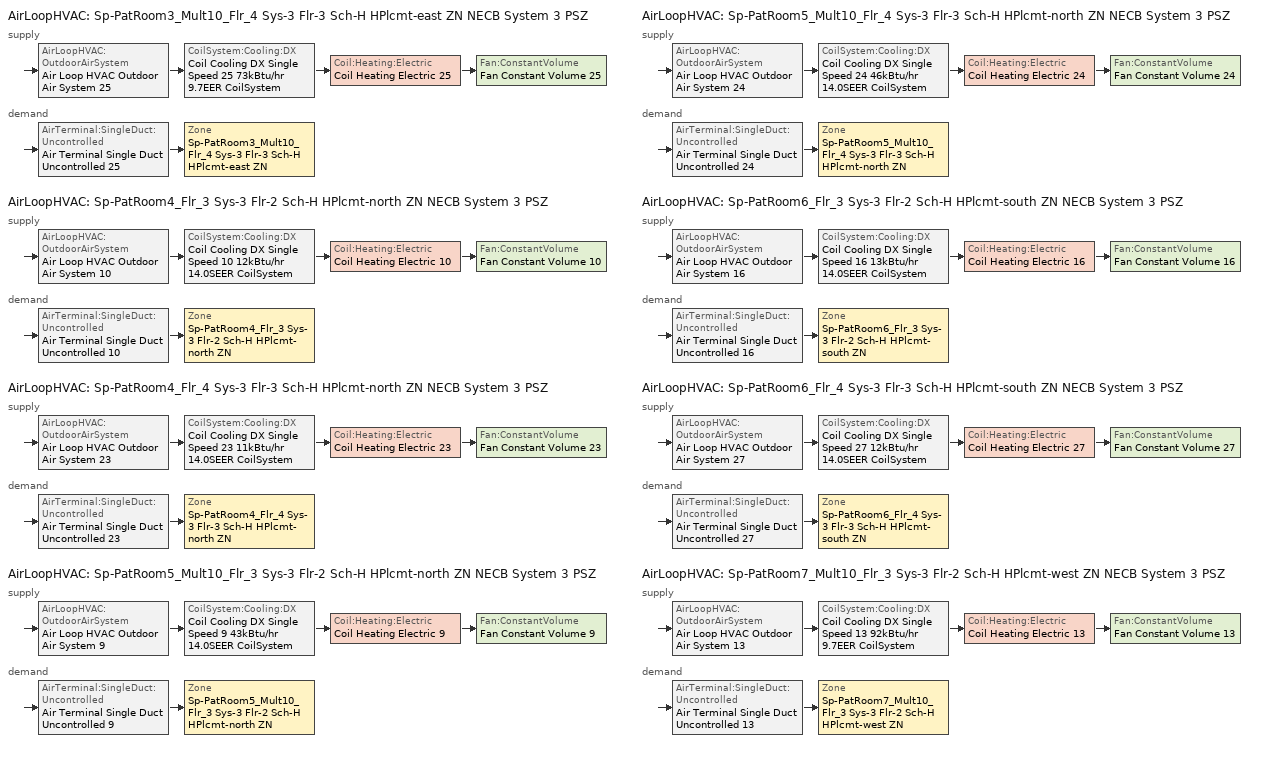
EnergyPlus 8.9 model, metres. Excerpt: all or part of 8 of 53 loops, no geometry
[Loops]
AirLoopHVAC 'Sp-PatRoom3_Mult10_Flr_4 Sys-3 Flr-3 Sch-H HPlcmt-east ZN NECB System 3 PSZ'
 supply: AirLoopHVAC:OutdoorAirSystem 'Air Loop HVAC Outdoor Air System 25' > CoilSystem:Cooling:DX 'Coil Cooling DX Single Speed 25 73kBtu/hr 9.7EER CoilSystem' > Coil:Heating:Electric 'Coil Heating Electric 25' > Fan:ConstantVolume 'Fan Constant Volume 25'
 demand: AirTerminal:SingleDuct:Uncontrolled 'Air Terminal Single Duct Uncontrolled 25' > Zone 'Sp-PatRoom3_Mult10_Flr_4 Sys-3 Flr-3 Sch-H HPlcmt-east ZN'
AirLoopHVAC 'Sp-PatRoom4_Flr_3 Sys-3 Flr-2 Sch-H HPlcmt-north ZN NECB System 3 PSZ'
 supply: AirLoopHVAC:OutdoorAirSystem 'Air Loop HVAC Outdoor Air System 10' > CoilSystem:Cooling:DX 'Coil Cooling DX Single Speed 10 12kBtu/hr 14.0SEER CoilSystem' > Coil:Heating:Electric 'Coil Heating Electric 10' > Fan:ConstantVolume 'Fan Constant Volume 10'
 demand: AirTerminal:SingleDuct:Uncontrolled 'Air Terminal Single Duct Uncontrolled 10' > Zone 'Sp-PatRoom4_Flr_3 Sys-3 Flr-2 Sch-H HPlcmt-north ZN'
AirLoopHVAC 'Sp-PatRoom4_Flr_4 Sys-3 Flr-3 Sch-H HPlcmt-north ZN NECB System 3 PSZ'
 supply: AirLoopHVAC:OutdoorAirSystem 'Air Loop HVAC Outdoor Air System 23' > CoilSystem:Cooling:DX 'Coil Cooling DX Single Speed 23 11kBtu/hr 14.0SEER CoilSystem' > Coil:Heating:Electric 'Coil Heating Electric 23' > Fan:ConstantVolume 'Fan Constant Volume 23'
 demand: AirTerminal:SingleDuct:Uncontrolled 'Air Terminal Single Duct Uncontrolled 23' > Zone 'Sp-PatRoom4_Flr_4 Sys-3 Flr-3 Sch-H HPlcmt-north ZN'
AirLoopHVAC 'Sp-PatRoom5_Mult10_Flr_3 Sys-3 Flr-2 Sch-H HPlcmt-north ZN NECB System 3 PSZ'
 supply: AirLoopHVAC:OutdoorAirSystem 'Air Loop HVAC Outdoor Air System 9' > CoilSystem:Cooling:DX 'Coil Cooling DX Single Speed 9 43kBtu/hr 14.0SEER CoilSystem' > Coil:Heating:Electric 'Coil Heating Electric 9' > Fan:ConstantVolume 'Fan Constant Volume 9'
 demand: AirTerminal:SingleDuct:Uncontrolled 'Air Terminal Single Duct Uncontrolled 9' > Zone 'Sp-PatRoom5_Mult10_Flr_3 Sys-3 Flr-2 Sch-H HPlcmt-north ZN'
AirLoopHVAC 'Sp-PatRoom5_Mult10_Flr_4 Sys-3 Flr-3 Sch-H HPlcmt-north ZN NECB System 3 PSZ'
 supply: AirLoopHVAC:OutdoorAirSystem 'Air Loop HVAC Outdoor Air System 24' > CoilSystem:Cooling:DX 'Coil Cooling DX Single Speed 24 46kBtu/hr 14.0SEER CoilSystem' > Coil:Heating:Electric 'Coil Heating Electric 24' > Fan:ConstantVolume 'Fan Constant Volume 24'
 demand: AirTerminal:SingleDuct:Uncontrolled 'Air Terminal Single Duct Uncontrolled 24' > Zone 'Sp-PatRoom5_Mult10_Flr_4 Sys-3 Flr-3 Sch-H HPlcmt-north ZN'
AirLoopHVAC 'Sp-PatRoom6_Flr_3 Sys-3 Flr-2 Sch-H HPlcmt-south ZN NECB System 3 PSZ'
 supply: AirLoopHVAC:OutdoorAirSystem 'Air Loop HVAC Outdoor Air System 16' > CoilSystem:Cooling:DX 'Coil Cooling DX Single Speed 16 13kBtu/hr 14.0SEER CoilSystem' > Coil:Heating:Electric 'Coil Heating Electric 16' > Fan:ConstantVolume 'Fan Constant Volume 16'
 demand: AirTerminal:SingleDuct:Uncontrolled 'Air Terminal Single Duct Uncontrolled 16' > Zone 'Sp-PatRoom6_Flr_3 Sys-3 Flr-2 Sch-H HPlcmt-south ZN'
AirLoopHVAC 'Sp-PatRoom6_Flr_4 Sys-3 Flr-3 Sch-H HPlcmt-south ZN NECB System 3 PSZ'
 supply: AirLoopHVAC:OutdoorAirSystem 'Air Loop HVAC Outdoor Air System 27' > CoilSystem:Cooling:DX 'Coil Cooling DX Single Speed 27 12kBtu/hr 14.0SEER CoilSystem' > Coil:Heating:Electric 'Coil Heating Electric 27' > Fan:ConstantVolume 'Fan Constant Volume 27'
 demand: AirTerminal:SingleDuct:Uncontrolled 'Air Terminal Single Duct Uncontrolled 27' > Zone 'Sp-PatRoom6_Flr_4 Sys-3 Flr-3 Sch-H HPlcmt-south ZN'
AirLoopHVAC 'Sp-PatRoom7_Mult10_Flr_3 Sys-3 Flr-2 Sch-H HPlcmt-west ZN NECB System 3 PSZ'
 supply: AirLoopHVAC:OutdoorAirSystem 'Air Loop HVAC Outdoor Air System 13' > CoilSystem:Cooling:DX 'Coil Cooling DX Single Speed 13 92kBtu/hr 9.7EER CoilSystem' > Coil:Heating:Electric 'Coil Heating Electric 13' > Fan:ConstantVolume 'Fan Constant Volume 13'
 demand: AirTerminal:SingleDuct:Uncontrolled 'Air Terminal Single Duct Uncontrolled 13' > Zone 'Sp-PatRoom7_Mult10_Flr_3 Sys-3 Flr-2 Sch-H HPlcmt-west ZN'
[DesignSpecification:OutdoorAir]
Space Function Hospital - patient room Ventilation: Outdoor Air Method=Sum; Outdoor Air Flow per Person {m3/s-person}=0; Outdoor Air Flow per Zone Floor Area {m3/s-m2}=0.001524; Outdoor Air Flow per Zone {m3/s}=0; Outdoor Air Flow Air Changes per Hour {1/hr}=0
[DesignSpecification:ZoneAirDistribution] Zone Air Distribution Effectiveness in Cooling Mode=1; Zone Air Distribution Effectiveness in Heating Mode=1
Sp-PatRoom3_Mult10_Flr_4 Sys-3 Flr-3 Sch-H HPlcmt-east ZN Design Spec Zone Air Dist; Sp-PatRoom4_Flr_3 Sys-3 Flr-2 Sch-H HPlcmt-north ZN Design Spec Zone Air Dist; Sp-PatRoom4_Flr_4 Sys-3 Flr-3 Sch-H HPlcmt-north ZN Design Spec Zone Air Dist; Sp-PatRoom5_Mult10_Flr_3 Sys-3 Flr-2 Sch-H HPlcmt-north ZN Design Spec Zone Air Dist; Sp-PatRoom5_Mult10_Flr_4 Sys-3 Flr-3 Sch-H HPlcmt-north ZN Design Spec Zone Air Dist; Sp-PatRoom6_Flr_3 Sys-3 Flr-2 Sch-H HPlcmt-south ZN Design Spec Zone Air Dist; Sp-PatRoom6_Flr_4 Sys-3 Flr-3 Sch-H HPlcmt-south ZN Design Spec Zone Air Dist; Sp-PatRoom7_Mult10_Flr_3 Sys-3 Flr-2 Sch-H HPlcmt-west ZN Design Spec Zone Air Dist
[Sizing:Zone] Zone Cooling Design Supply Air Temperature Input Method=SupplyAirTemperature; Zone Cooling Design Supply Air Temperature {C}=13; Zone Cooling Design Supply Air Temperature Difference {deltaC}=11.11; Zone Heating Design Supply Air Temperature Input Method=SupplyAirTemperature; Zone Heating Design Supply Air Temperature {C}=43; Zone Heating Design Supply Air Temperature Difference {deltaC}=11.11; Zone Cooling Design Supply Air Humidity Ratio {kgWater/kgDryAir}=0.0085; Zone Heating Design Supply Air Humidity Ratio {kgWater/kgDryAir}=0.008; Design Specification Outdoor Air Object=Space Function Hospital - patient room Ventilation; Zone Heating Sizing Factor=1.3; Zone Cooling Sizing Factor=1.1; Cooling Design Air Flow Method=DesignDay; Cooling Design Air Flow Rate {m3/s}=0; Cooling Minimum Air Flow per Zone Floor Area {m3/s-m2}=0.000762; Cooling Minimum Air Flow {m3/s}=0; Cooling Minimum Air Flow Fraction=0; Heating Design Air Flow Method=DesignDay; Heating Design Air Flow Rate {m3/s}=0; Heating Maximum Air Flow per Zone Floor Area {m3/s-m2}=0.002032; Heating Maximum Air Flow {m3/s}=0.141576; Heating Maximum Air Flow Fraction=0.3; Account for Dedicated Outdoor Air System=No
Name | Design Specification Zone Air Distribution Object
Sp-PatRoom3_Mult10_Flr_4 Sys-3 Flr-3 Sch-H HPlcmt-east ZN | Sp-PatRoom3_Mult10_Flr_4 Sys-3 Flr-3 Sch-H HPlcmt-east ZN Design Spec Zone Air Dist
Sp-PatRoom4_Flr_3 Sys-3 Flr-2 Sch-H HPlcmt-north ZN | Sp-PatRoom4_Flr_3 Sys-3 Flr-2 Sch-H HPlcmt-north ZN Design Spec Zone Air Dist
Sp-PatRoom4_Flr_4 Sys-3 Flr-3 Sch-H HPlcmt-north ZN | Sp-PatRoom4_Flr_4 Sys-3 Flr-3 Sch-H HPlcmt-north ZN Design Spec Zone Air Dist
Sp-PatRoom5_Mult10_Flr_3 Sys-3 Flr-2 Sch-H HPlcmt-north ZN | Sp-PatRoom5_Mult10_Flr_3 Sys-3 Flr-2 Sch-H HPlcmt-north ZN Design Spec Zone Air Dist
Sp-PatRoom5_Mult10_Flr_4 Sys-3 Flr-3 Sch-H HPlcmt-north ZN | Sp-PatRoom5_Mult10_Flr_4 Sys-3 Flr-3 Sch-H HPlcmt-north ZN Design Spec Zone Air Dist
Sp-PatRoom6_Flr_3 Sys-3 Flr-2 Sch-H HPlcmt-south ZN | Sp-PatRoom6_Flr_3 Sys-3 Flr-2 Sch-H HPlcmt-south ZN Design Spec Zone Air Dist
Sp-PatRoom6_Flr_4 Sys-3 Flr-3 Sch-H HPlcmt-south ZN | Sp-PatRoom6_Flr_4 Sys-3 Flr-3 Sch-H HPlcmt-south ZN Design Spec Zone Air Dist
Sp-PatRoom7_Mult10_Flr_3 Sys-3 Flr-2 Sch-H HPlcmt-west ZN | Sp-PatRoom7_Mult10_Flr_3 Sys-3 Flr-2 Sch-H HPlcmt-west ZN Design Spec Zone Air Dist
[Sizing:System] Type of Load to Size On=Sensible; Design Outdoor Air Flow Rate {m3/s}=Autosize; Central Heating Maximum System Air Flow Ratio=1; Preheat Design Temperature {C}=7; Preheat Design Humidity Ratio {kgWater/kgDryAir}=0.008; Precool Design Temperature {C}=13; Precool Design Humidity Ratio {kgWater/kgDryAir}=0.008; Central Cooling Design Supply Air Temperature {C}=13; Central Heating Design Supply Air Temperature {C}=43; Type of Zone Sum to Use=NonCoincident; 100% Outdoor Air in Cooling=No; 100% Outdoor Air in Heating=No; Central Cooling Design Supply Air Humidity Ratio {kgWater/kgDryAir}=0.0085; Central Heating Design Supply Air Humidity Ratio {kgWater/kgDryAir}=0.008; Cooling Supply Air Flow Rate Method=DesignDay; Cooling Supply Air Flow Rate {m3/s}=0; Cooling Supply Air Flow Rate Per Floor Area {m3/s-m2}=0.00996765; Cooling Fraction of Autosized Cooling Supply Air Flow Rate=1; Cooling Supply Air Flow Rate Per Unit Cooling Capacity {m3/s-W}=3.94755e-05; Heating Supply Air Flow Rate Method=DesignDay; Heating Supply Air Flow Rate {m3/s}=0; Heating Supply Air Flow Rate Per Floor Area {m3/s-m2}=0.00996765; Heating Fraction of Autosized Heating Supply Air Flow Rate=1; Heating Fraction of Autosized Cooling Supply Air Flow Rate=1; Heating Supply Air Flow Rate Per Unit Heating Capacity {m3/s-W}=3.15882e-05; System Outdoor Air Method=ZoneSum; Zone Maximum Outdoor Air Fraction=1; Cooling Design Capacity Method=CoolingDesignCapacity; Cooling Design Capacity {W}=Autosize; Cooling Design Capacity Per Floor Area {W/m2}=234.7; Fraction of Autosized Cooling Design Capacity=1; Heating Design Capacity Method=HeatingDesignCapacity; Heating Design Capacity {W}=Autosize; Heating Design Capacity Per Floor Area {W/m2}=157; Fraction of Autosized Heating Design Capacity=1; Central Cooling Capacity Control Method=OnOff
Sp-PatRoom3_Mult10_Flr_4 Sys-3 Flr-3 Sch-H HPlcmt-east ZN NECB System 3 PSZ; Sp-PatRoom4_Flr_3 Sys-3 Flr-2 Sch-H HPlcmt-north ZN NECB System 3 PSZ; Sp-PatRoom4_Flr_4 Sys-3 Flr-3 Sch-H HPlcmt-north ZN NECB System 3 PSZ; Sp-PatRoom5_Mult10_Flr_3 Sys-3 Flr-2 Sch-H HPlcmt-north ZN NECB System 3 PSZ; Sp-PatRoom5_Mult10_Flr_4 Sys-3 Flr-3 Sch-H HPlcmt-north ZN NECB System 3 PSZ; Sp-PatRoom6_Flr_3 Sys-3 Flr-2 Sch-H HPlcmt-south ZN NECB System 3 PSZ; Sp-PatRoom6_Flr_4 Sys-3 Flr-3 Sch-H HPlcmt-south ZN NECB System 3 PSZ; Sp-PatRoom7_Mult10_Flr_3 Sys-3 Flr-2 Sch-H HPlcmt-west ZN NECB System 3 PSZ
[ZoneControl:Thermostat]
Name | Zone or ZoneList | Control Type Schedule | Control 1
Sp-PatRoom3_Mult10_Flr_4 Sys-3 Flr-3 Sch-H HPlcmt-east ZN Thermostat | Sp-PatRoom3_Mult10_Flr_4 Sys-3 Flr-3 Sch-H HPlcmt-east ZN | Sp-PatRoom3_Mult10_Flr_4 Sys-3 Flr-3 Sch-H HPlcmt-east ZN Thermostat Schedule | Space Function Hospital - patient room Thermostat 31
Sp-PatRoom4_Flr_3 Sys-3 Flr-2 Sch-H HPlcmt-north ZN Thermostat | Sp-PatRoom4_Flr_3 Sys-3 Flr-2 Sch-H HPlcmt-north ZN | Sp-PatRoom4_Flr_3 Sys-3 Flr-2 Sch-H HPlcmt-north ZN Thermostat Schedule | Space Function Hospital - patient room Thermostat 21
Sp-PatRoom4_Flr_4 Sys-3 Flr-3 Sch-H HPlcmt-north ZN Thermostat | Sp-PatRoom4_Flr_4 Sys-3 Flr-3 Sch-H HPlcmt-north ZN | Sp-PatRoom4_Flr_4 Sys-3 Flr-3 Sch-H HPlcmt-north ZN Thermostat Schedule | Space Function Hospital - patient room Thermostat 29
Sp-PatRoom5_Mult10_Flr_3 Sys-3 Flr-2 Sch-H HPlcmt-north ZN Thermostat | Sp-PatRoom5_Mult10_Flr_3 Sys-3 Flr-2 Sch-H HPlcmt-north ZN | Sp-PatRoom5_Mult10_Flr_3 Sys-3 Flr-2 Sch-H HPlcmt-north ZN Thermostat Schedule | Space Function Hospital - patient room Thermostat 20
Sp-PatRoom5_Mult10_Flr_4 Sys-3 Flr-3 Sch-H HPlcmt-north ZN Thermostat | Sp-PatRoom5_Mult10_Flr_4 Sys-3 Flr-3 Sch-H HPlcmt-north ZN | Sp-PatRoom5_Mult10_Flr_4 Sys-3 Flr-3 Sch-H HPlcmt-north ZN Thermostat Schedule | Space Function Hospital - patient room Thermostat 30
Sp-PatRoom6_Flr_3 Sys-3 Flr-2 Sch-H HPlcmt-south ZN Thermostat | Sp-PatRoom6_Flr_3 Sys-3 Flr-2 Sch-H HPlcmt-south ZN | Sp-PatRoom6_Flr_3 Sys-3 Flr-2 Sch-H HPlcmt-south ZN Thermostat Schedule | Space Function Hospital - patient room Thermostat 27
Sp-PatRoom6_Flr_4 Sys-3 Flr-3 Sch-H HPlcmt-south ZN Thermostat | Sp-PatRoom6_Flr_4 Sys-3 Flr-3 Sch-H HPlcmt-south ZN | Sp-PatRoom6_Flr_4 Sys-3 Flr-3 Sch-H HPlcmt-south ZN Thermostat Schedule | Space Function Hospital - patient room Thermostat 33
Sp-PatRoom7_Mult10_Flr_3 Sys-3 Flr-2 Sch-H HPlcmt-west ZN Thermostat | Sp-PatRoom7_Mult10_Flr_3 Sys-3 Flr-2 Sch-H HPlcmt-west ZN | Sp-PatRoom7_Mult10_Flr_3 Sys-3 Flr-2 Sch-H HPlcmt-west ZN Thermostat Schedule | Space Function Hospital - patient room Thermostat 24
[ThermostatSetpoint:DualSetpoint] Heating Setpoint Temperature Schedule=NECB-H-Thermostat Setpoint-Heating; Cooling Setpoint Temperature Schedule=NECB-H-Thermostat Setpoint-Cooling
Space Function Hospital - patient room Thermostat 31; Space Function Hospital - patient room Thermostat 21; Space Function Hospital - patient room Thermostat 29; Space Function Hospital - patient room Thermostat 20; Space Function Hospital - patient room Thermostat 30; Space Function Hospital - patient room Thermostat 27; Space Function Hospital - patient room Thermostat 33; Space Function Hospital - patient room Thermostat 24
[ZoneHVAC:Baseboard:Convective:Electric] Availability Schedule=Always On Discrete; Heating Design Capacity {W}=Autosize; Efficiency=1
Zone HVAC Baseboard Convective Electric 25; Zone HVAC Baseboard Convective Electric 10; Zone HVAC Baseboard Convective Electric 23; Zone HVAC Baseboard Convective Electric 9; Zone HVAC Baseboard Convective Electric 24; Zone HVAC Baseboard Convective Electric 16; Zone HVAC Baseboard Convective Electric 27; Zone HVAC Baseboard Convective Electric 13
[AirTerminal:SingleDuct:Uncontrolled] Availability Schedule=Always On Discrete; Maximum Air Flow Rate {m3/s}=AutoSize
Air Terminal Single Duct Uncontrolled 25; Air Terminal Single Duct Uncontrolled 10; Air Terminal Single Duct Uncontrolled 23; Air Terminal Single Duct Uncontrolled 9; Air Terminal Single Duct Uncontrolled 24; Air Terminal Single Duct Uncontrolled 16; Air Terminal Single Duct Uncontrolled 27; Air Terminal Single Duct Uncontrolled 13
[Zone equipment]
Sp-PatRoom3_Mult10_Flr_4 Sys-3 Flr-3 Sch-H HPlcmt-east ZN: Air Terminal Single Duct Uncontrolled 25, Zone HVAC Baseboard Convective Electric 25
Sp-PatRoom4_Flr_3 Sys-3 Flr-2 Sch-H HPlcmt-north ZN: Air Terminal Single Duct Uncontrolled 10, Zone HVAC Baseboard Convective Electric 10
Sp-PatRoom4_Flr_4 Sys-3 Flr-3 Sch-H HPlcmt-north ZN: Air Terminal Single Duct Uncontrolled 23, Zone HVAC Baseboard Convective Electric 23
Sp-PatRoom5_Mult10_Flr_3 Sys-3 Flr-2 Sch-H HPlcmt-north ZN: Air Terminal Single Duct Uncontrolled 9, Zone HVAC Baseboard Convective Electric 9
Sp-PatRoom5_Mult10_Flr_4 Sys-3 Flr-3 Sch-H HPlcmt-north ZN: Air Terminal Single Duct Uncontrolled 24, Zone HVAC Baseboard Convective Electric 24
Sp-PatRoom6_Flr_3 Sys-3 Flr-2 Sch-H HPlcmt-south ZN: Air Terminal Single Duct Uncontrolled 16, Zone HVAC Baseboard Convective Electric 16
Sp-PatRoom6_Flr_4 Sys-3 Flr-3 Sch-H HPlcmt-south ZN: Air Terminal Single Duct Uncontrolled 27, Zone HVAC Baseboard Convective Electric 27
Sp-PatRoom7_Mult10_Flr_3 Sys-3 Flr-2 Sch-H HPlcmt-west ZN: Air Terminal Single Duct Uncontrolled 13, Zone HVAC Baseboard Convective Electric 13
[Fan:ConstantVolume] Fan Total Efficiency=0.39975; Pressure Rise {Pa}=640; Maximum Flow Rate {m3/s}=AutoSize; Motor Efficiency=0.615; Motor In Airstream Fraction=1
Name | Availability Schedule
Fan Constant Volume 25 | Sp-PatRoom3_Mult10_Flr_4 Sys-3 Flr-3 Sch-H HPlcmt-east ZN NECB System 3 PSZ Occ Sch
Fan Constant Volume 10; Fan Constant Volume 23; Fan Constant Volume 16; Fan Constant Volume 27 | Always On Discrete
Fan Constant Volume 9 | Sp-PatRoom5_Mult10_Flr_3 Sys-3 Flr-2 Sch-H HPlcmt-north ZN NECB System 3 PSZ Occ Sch
Fan Constant Volume 24 | Sp-PatRoom5_Mult10_Flr_4 Sys-3 Flr-3 Sch-H HPlcmt-north ZN NECB System 3 PSZ Occ Sch
Fan Constant Volume 13 | Sp-PatRoom7_Mult10_Flr_3 Sys-3 Flr-2 Sch-H HPlcmt-west ZN NECB System 3 PSZ Occ Sch
[Coil:Cooling:DX:SingleSpeed] Availability Schedule=Always On Discrete; Gross Rated Total Cooling Capacity {W}=Autosize; Gross Rated Sensible Heat Ratio=Autosize; Rated Air Flow Rate {m3/s}=Autosize; Rated Evaporator Fan Power Per Volume Flow Rate {W/(m3/s)}=773.3; Condenser Type=AirCooled; Evaporative Condenser Effectiveness=0; Evaporative Condenser Air Flow Rate {m3/s}=Autosize; Evaporative Condenser Pump Rated Power Consumption {W}=Autosize; Crankcase Heater Capacity {W}=0; Maximum Outdoor Dry-Bulb Temperature for Crankcase Heater Operation {C}=0; Basin Heater Capacity {W/K}=0; Basin Heater Setpoint Temperature {C}=10
Name | Gross Rated Cooling COP {W/W} | Total Cooling Capacity Function of Temperature Curve | Total Cooling Capacity Function of Flow Fraction Curve | Energy Input Ratio Function of Temperature Curve | Energy Input Ratio Function of Flow Fraction Curve | Part Load Fraction Correlation Curve
Coil Cooling DX Single Speed 25 73kBtu/hr 9.7EER | 3.33427 | DXCOOL-NECB2011-REF-CAPFT 17 | DXCOOL-NECB2011-REF-CAPFFLOW 17 | DXCOOL-NECB2011-REF-COOLEIRFT 17 | DXCOOL-NECB2011-REF-COOLEIRFFLOW 17 | DXCOOL-NECB2011-REF-COOLPLFFPLR 17
Coil Cooling DX Single Speed 10 12kBtu/hr 14.0SEER | 3.8248 | DXCOOL-NECB2011-REF-CAPFT 1 | DXCOOL-NECB2011-REF-CAPFFLOW 1 | DXCOOL-NECB2011-REF-COOLEIRFT 1 | DXCOOL-NECB2011-REF-COOLEIRFFLOW 1 | DXCOOL-NECB2011-REF-COOLPLFFPLR 1
Coil Cooling DX Single Speed 23 11kBtu/hr 14.0SEER | 3.8248 | DXCOOL-NECB2011-REF-CAPFT 15 | DXCOOL-NECB2011-REF-CAPFFLOW 15 | DXCOOL-NECB2011-REF-COOLEIRFT 15 | DXCOOL-NECB2011-REF-COOLEIRFFLOW 15 | DXCOOL-NECB2011-REF-COOLPLFFPLR 15
Coil Cooling DX Single Speed 9 43kBtu/hr 14.0SEER | 3.8248 | DXCOOL-NECB2011-REF-CAPFT 47 | DXCOOL-NECB2011-REF-CAPFFLOW 47 | DXCOOL-NECB2011-REF-COOLEIRFT 47 | DXCOOL-NECB2011-REF-COOLEIRFFLOW 47 | DXCOOL-NECB2011-REF-COOLPLFFPLR 47
Coil Cooling DX Single Speed 24 46kBtu/hr 14.0SEER | 3.8248 | DXCOOL-NECB2011-REF-CAPFT 16 | DXCOOL-NECB2011-REF-CAPFFLOW 16 | DXCOOL-NECB2011-REF-COOLEIRFT 16 | DXCOOL-NECB2011-REF-COOLEIRFFLOW 16 | DXCOOL-NECB2011-REF-COOLPLFFPLR 16
Coil Cooling DX Single Speed 16 13kBtu/hr 14.0SEER | 3.8248 | DXCOOL-NECB2011-REF-CAPFT 7 | DXCOOL-NECB2011-REF-CAPFFLOW 7 | DXCOOL-NECB2011-REF-COOLEIRFT 7 | DXCOOL-NECB2011-REF-COOLEIRFFLOW 7 | DXCOOL-NECB2011-REF-COOLPLFFPLR 7
Coil Cooling DX Single Speed 27 12kBtu/hr 14.0SEER | 3.8248 | DXCOOL-NECB2011-REF-CAPFT 19 | DXCOOL-NECB2011-REF-CAPFFLOW 19 | DXCOOL-NECB2011-REF-COOLEIRFT 19 | DXCOOL-NECB2011-REF-COOLEIRFFLOW 19 | DXCOOL-NECB2011-REF-COOLPLFFPLR 19
Coil Cooling DX Single Speed 13 92kBtu/hr 9.7EER | 3.3487 | DXCOOL-NECB2011-REF-CAPFT 4 | DXCOOL-NECB2011-REF-CAPFFLOW 4 | DXCOOL-NECB2011-REF-COOLEIRFT 4 | DXCOOL-NECB2011-REF-COOLEIRFFLOW 4 | DXCOOL-NECB2011-REF-COOLPLFFPLR 4
[Coil:Heating:Electric] Availability Schedule=Always On Discrete; Efficiency=1; Nominal Capacity {W}=Autosize
Coil Heating Electric 25; Coil Heating Electric 10; Coil Heating Electric 23; Coil Heating Electric 9; Coil Heating Electric 24; Coil Heating Electric 16; Coil Heating Electric 27; Coil Heating Electric 13
[CoilSystem:Cooling:DX] Availability Schedule=Always On Discrete
Name | Cooling Coil
Coil Cooling DX Single Speed 25 73kBtu/hr 9.7EER CoilSystem | Coil Cooling DX Single Speed 25 73kBtu/hr 9.7EER
Coil Cooling DX Single Speed 10 12kBtu/hr 14.0SEER CoilSystem | Coil Cooling DX Single Speed 10 12kBtu/hr 14.0SEER
Coil Cooling DX Single Speed 23 11kBtu/hr 14.0SEER CoilSystem | Coil Cooling DX Single Speed 23 11kBtu/hr 14.0SEER
Coil Cooling DX Single Speed 9 43kBtu/hr 14.0SEER CoilSystem | Coil Cooling DX Single Speed 9 43kBtu/hr 14.0SEER
Coil Cooling DX Single Speed 24 46kBtu/hr 14.0SEER CoilSystem | Coil Cooling DX Single Speed 24 46kBtu/hr 14.0SEER
Coil Cooling DX Single Speed 16 13kBtu/hr 14.0SEER CoilSystem | Coil Cooling DX Single Speed 16 13kBtu/hr 14.0SEER
Coil Cooling DX Single Speed 27 12kBtu/hr 14.0SEER CoilSystem | Coil Cooling DX Single Speed 27 12kBtu/hr 14.0SEER
Coil Cooling DX Single Speed 13 92kBtu/hr 9.7EER CoilSystem | Coil Cooling DX Single Speed 13 92kBtu/hr 9.7EER
[Controller:OutdoorAir] Minimum Outdoor Air Flow Rate {m3/s}=0; Maximum Outdoor Air Flow Rate {m3/s}=Autosize; Economizer Control Action Type=ModulateFlow; Lockout Type=NoLockout; Minimum Limit Type=FixedMinimum; High Humidity Control=No; Control High Indoor Humidity Based on Outdoor Humidity Ratio=Yes; Heat Recovery Bypass Control Type=BypassWhenWithinEconomizerLimits
Name | Economizer Control Type | Minimum Outdoor Air Schedule | Mechanical Ventilation Controller | Economizer Maximum Limit Dry-Bulb Temperature {C} | Economizer Maximum Limit Enthalpy {J/kg} | Economizer Minimum Limit Dry-Bulb Temperature {C}
Controller Outdoor Air 25 | DifferentialEnthalpy | Sp-PatRoom3_Mult10_Flr_4 Sys-3 Flr-3 Sch-H HPlcmt-east ZN NECB System 3 PSZ Occ Sch | Controller Mechanical Ventilation 25
Controller Outdoor Air 10 | NoEconomizer | Always On Discrete | Controller Mechanical Ventilation 10 | 28 | 64000 | -100
Controller Outdoor Air 23 | NoEconomizer | Always On Discrete | Controller Mechanical Ventilation 23 | 28 | 64000 | -100
Controller Outdoor Air 9 | NoEconomizer | Sp-PatRoom5_Mult10_Flr_3 Sys-3 Flr-2 Sch-H HPlcmt-north ZN NECB System 3 PSZ Occ Sch | Controller Mechanical Ventilation 9 | 28 | 64000 | -100
Controller Outdoor Air 24 | NoEconomizer | Sp-PatRoom5_Mult10_Flr_4 Sys-3 Flr-3 Sch-H HPlcmt-north ZN NECB System 3 PSZ Occ Sch | Controller Mechanical Ventilation 24 | 28 | 64000 | -100
Controller Outdoor Air 16 | NoEconomizer | Always On Discrete | Controller Mechanical Ventilation 16 | 28 | 64000 | -100
Controller Outdoor Air 27 | NoEconomizer | Always On Discrete | Controller Mechanical Ventilation 27 | 28 | 64000 | -100
Controller Outdoor Air 13 | DifferentialEnthalpy | Sp-PatRoom7_Mult10_Flr_3 Sys-3 Flr-2 Sch-H HPlcmt-west ZN NECB System 3 PSZ Occ Sch | Controller Mechanical Ventilation 13
[Controller:MechanicalVentilation] Demand Controlled Ventilation=No; System Outdoor Air Method=ZoneSum; Design Specification Outdoor Air Object Name 1=Space Function Hospital - patient room Ventilation
Name | Availability Schedule | Zone 1 | Design Specification Zone Air Distribution Object Name 1
Controller Mechanical Ventilation 25 | Sp-PatRoom3_Mult10_Flr_4 Sys-3 Flr-3 Sch-H HPlcmt-east ZN NECB System 3 PSZ Occ Sch | Sp-PatRoom3_Mult10_Flr_4 Sys-3 Flr-3 Sch-H HPlcmt-east ZN | Sp-PatRoom3_Mult10_Flr_4 Sys-3 Flr-3 Sch-H HPlcmt-east ZN Design Spec Zone Air Dist
Controller Mechanical Ventilation 10 | Always On Discrete | Sp-PatRoom4_Flr_3 Sys-3 Flr-2 Sch-H HPlcmt-north ZN | Sp-PatRoom4_Flr_3 Sys-3 Flr-2 Sch-H HPlcmt-north ZN Design Spec Zone Air Dist
Controller Mechanical Ventilation 23 | Always On Discrete | Sp-PatRoom4_Flr_4 Sys-3 Flr-3 Sch-H HPlcmt-north ZN | Sp-PatRoom4_Flr_4 Sys-3 Flr-3 Sch-H HPlcmt-north ZN Design Spec Zone Air Dist
Controller Mechanical Ventilation 9 | Sp-PatRoom5_Mult10_Flr_3 Sys-3 Flr-2 Sch-H HPlcmt-north ZN NECB System 3 PSZ Occ Sch | Sp-PatRoom5_Mult10_Flr_3 Sys-3 Flr-2 Sch-H HPlcmt-north ZN | Sp-PatRoom5_Mult10_Flr_3 Sys-3 Flr-2 Sch-H HPlcmt-north ZN Design Spec Zone Air Dist
Controller Mechanical Ventilation 24 | Sp-PatRoom5_Mult10_Flr_4 Sys-3 Flr-3 Sch-H HPlcmt-north ZN NECB System 3 PSZ Occ Sch | Sp-PatRoom5_Mult10_Flr_4 Sys-3 Flr-3 Sch-H HPlcmt-north ZN | Sp-PatRoom5_Mult10_Flr_4 Sys-3 Flr-3 Sch-H HPlcmt-north ZN Design Spec Zone Air Dist
Controller Mechanical Ventilation 16 | Always On Discrete | Sp-PatRoom6_Flr_3 Sys-3 Flr-2 Sch-H HPlcmt-south ZN | Sp-PatRoom6_Flr_3 Sys-3 Flr-2 Sch-H HPlcmt-south ZN Design Spec Zone Air Dist
Controller Mechanical Ventilation 27 | Always On Discrete | Sp-PatRoom6_Flr_4 Sys-3 Flr-3 Sch-H HPlcmt-south ZN | Sp-PatRoom6_Flr_4 Sys-3 Flr-3 Sch-H HPlcmt-south ZN Design Spec Zone Air Dist
Controller Mechanical Ventilation 13 | Sp-PatRoom7_Mult10_Flr_3 Sys-3 Flr-2 Sch-H HPlcmt-west ZN NECB System 3 PSZ Occ Sch | Sp-PatRoom7_Mult10_Flr_3 Sys-3 Flr-2 Sch-H HPlcmt-west ZN | Sp-PatRoom7_Mult10_Flr_3 Sys-3 Flr-2 Sch-H HPlcmt-west ZN Design Spec Zone Air Dist
[AirLoopHVAC] Design Supply Air Flow Rate {m3/s}=AutoSize
Sp-PatRoom3_Mult10_Flr_4 Sys-3 Flr-3 Sch-H HPlcmt-east ZN NECB System 3 PSZ; Sp-PatRoom4_Flr_3 Sys-3 Flr-2 Sch-H HPlcmt-north ZN NECB System 3 PSZ; Sp-PatRoom4_Flr_4 Sys-3 Flr-3 Sch-H HPlcmt-north ZN NECB System 3 PSZ; Sp-PatRoom5_Mult10_Flr_3 Sys-3 Flr-2 Sch-H HPlcmt-north ZN NECB System 3 PSZ; Sp-PatRoom5_Mult10_Flr_4 Sys-3 Flr-3 Sch-H HPlcmt-north ZN NECB System 3 PSZ; Sp-PatRoom6_Flr_3 Sys-3 Flr-2 Sch-H HPlcmt-south ZN NECB System 3 PSZ; Sp-PatRoom6_Flr_4 Sys-3 Flr-3 Sch-H HPlcmt-south ZN NECB System 3 PSZ; Sp-PatRoom7_Mult10_Flr_3 Sys-3 Flr-2 Sch-H HPlcmt-west ZN NECB System 3 PSZ
[SetpointManager:SingleZone:Reheat] Control Variable=Temperature; Minimum Supply Air Temperature {C}=13; Maximum Supply Air Temperature {C}=43
Name | Control Zone
Setpoint Manager Single Zone Reheat 25 | Sp-PatRoom3_Mult10_Flr_4 Sys-3 Flr-3 Sch-H HPlcmt-east ZN
Setpoint Manager Single Zone Reheat 10 | Sp-PatRoom4_Flr_3 Sys-3 Flr-2 Sch-H HPlcmt-north ZN
Setpoint Manager Single Zone Reheat 23 | Sp-PatRoom4_Flr_4 Sys-3 Flr-3 Sch-H HPlcmt-north ZN
Setpoint Manager Single Zone Reheat 9 | Sp-PatRoom5_Mult10_Flr_3 Sys-3 Flr-2 Sch-H HPlcmt-north ZN
Setpoint Manager Single Zone Reheat 24 | Sp-PatRoom5_Mult10_Flr_4 Sys-3 Flr-3 Sch-H HPlcmt-north ZN
Setpoint Manager Single Zone Reheat 16 | Sp-PatRoom6_Flr_3 Sys-3 Flr-2 Sch-H HPlcmt-south ZN
Setpoint Manager Single Zone Reheat 27 | Sp-PatRoom6_Flr_4 Sys-3 Flr-3 Sch-H HPlcmt-south ZN
Setpoint Manager Single Zone Reheat 13 | Sp-PatRoom7_Mult10_Flr_3 Sys-3 Flr-2 Sch-H HPlcmt-west ZN
[SetpointManager:MixedAir] Control Variable=Temperature
Node 329 OS Default SPM; Node 328 OS Default SPM; Node 327 OS Default SPM; Node 164 OS Default SPM; Node 163 OS Default SPM; Node 162 OS Default SPM; Node 307 OS Default SPM; Node 306 OS Default SPM; Node 305 OS Default SPM; Node 153 OS Default SPM; Node 152 OS Default SPM; Node 151 OS Default SPM; Node 318 OS Default SPM; Node 317 OS Default SPM; Node 316 OS Default SPM; Node 230 OS Default SPM; Node 229 OS Default SPM; Node 228 OS Default SPM; Node 351 OS Default SPM; Node 350 OS Default SPM; Node 349 OS Default SPM; Node 197 OS Default SPM; Node 196 OS Default SPM; Node 195 OS Default SPM
[Schedule:Day:Interval]
NECB-H-Thermostat Setpoint-Heating Sun|Hol Day; NECB-H-Thermostat Setpoint-Heating Default|Wkdy Day; NECB-H-Thermostat Setpoint-Heating Sat Day; NECB-H-Thermostat Setpoint-Heating Default: No, 01:00, 22, 07:00, 18, 08:00, 20, 24:00, 22
NECB-H-Thermostat Setpoint-Cooling Sun|Hol Day; NECB-H-Thermostat Setpoint-Cooling Default|Wkdy Day; NECB-H-Thermostat Setpoint-Cooling Sat Day; NECB-H-Thermostat Setpoint-Cooling Default: No, 24:00, 24
Sp-PatRoom3_Mult10_Flr_4 Sys-3 Flr-3 Sch-H HPlcmt-east ZN NECB System 3 PSZ Occ Sch Sunday; Sp-PatRoom3_Mult10_Flr_4 Sys-3 Flr-3 Sch-H HPlcmt-east ZN NECB System 3 PSZ Occ Sch Monday; Sp-PatRoom3_Mult10_Flr_4 Sys-3 Flr-3 Sch-H HPlcmt-east ZN NECB System 3 PSZ Occ Sch Tuesday; Sp-PatRoom3_Mult10_Flr_4 Sys-3 Flr-3 Sch-H HPlcmt-east ZN NECB System 3 PSZ Occ Sch Wednesday; Sp-PatRoom3_Mult10_Flr_4 Sys-3 Flr-3 Sch-H HPlcmt-east ZN NECB System 3 PSZ Occ Sch Thursday; Sp-PatRoom3_Mult10_Flr_4 Sys-3 Flr-3 Sch-H HPlcmt-east ZN NECB System 3 PSZ Occ Sch Friday; Sp-PatRoom3_Mult10_Flr_4 Sys-3 Flr-3 Sch-H HPlcmt-east ZN NECB System 3 PSZ Occ Sch Saturday; Sp-PatRoom3_Mult10_Flr_4 Sys-3 Flr-3 Sch-H HPlcmt-east ZN NECB System 3 PSZ Occ Sch Default; Sp-PatRoom3_Mult10_Flr_4 Sys-3 Flr-3 Sch-H HPlcmt-east ZN NECB System 3 PSZ Occ Sch Summer Design Day; Sp-PatRoom3_Mult10_Flr_4 Sys-3 Flr-3 Sch-H HPlcmt-east ZN NECB System 3 PSZ Occ Sch Winter Design Day; Sp-PatRoom5_Mult10_Flr_3 Sys-3 Flr-2 Sch-H HPlcmt-north ZN NECB System 3 PSZ Occ Sch Sunday; Sp-PatRoom5_Mult10_Flr_3 Sys-3 Flr-2 Sch-H HPlcmt-north ZN NECB System 3 PSZ Occ Sch Monday; Sp-PatRoom5_Mult10_Flr_3 Sys-3 Flr-2 Sch-H HPlcmt-north ZN NECB System 3 PSZ Occ Sch Tuesday; Sp-PatRoom5_Mult10_Flr_3 Sys-3 Flr-2 Sch-H HPlcmt-north ZN NECB System 3 PSZ Occ Sch Wednesday; Sp-PatRoom5_Mult10_Flr_3 Sys-3 Flr-2 Sch-H HPlcmt-north ZN NECB System 3 PSZ Occ Sch Thursday; Sp-PatRoom5_Mult10_Flr_3 Sys-3 Flr-2 Sch-H HPlcmt-north ZN NECB System 3 PSZ Occ Sch Friday; Sp-PatRoom5_Mult10_Flr_3 Sys-3 Flr-2 Sch-H HPlcmt-north ZN NECB System 3 PSZ Occ Sch Saturday; Sp-PatRoom5_Mult10_Flr_3 Sys-3 Flr-2 Sch-H HPlcmt-north ZN NECB System 3 PSZ Occ Sch Default; Sp-PatRoom5_Mult10_Flr_3 Sys-3 Flr-2 Sch-H HPlcmt-north ZN NECB System 3 PSZ Occ Sch Summer Design Day; Sp-PatRoom5_Mult10_Flr_3 Sys-3 Flr-2 Sch-H HPlcmt-north ZN NECB System 3 PSZ Occ Sch Winter Design Day; Sp-PatRoom5_Mult10_Flr_4 Sys-3 Flr-3 Sch-H HPlcmt-north ZN NECB System 3 PSZ Occ Sch Sunday; Sp-PatRoom5_Mult10_Flr_4 Sys-3 Flr-3 Sch-H HPlcmt-north ZN NECB System 3 PSZ Occ Sch Monday; Sp-PatRoom5_Mult10_Flr_4 Sys-3 Flr-3 Sch-H HPlcmt-north ZN NECB System 3 PSZ Occ Sch Tuesday; Sp-PatRoom5_Mult10_Flr_4 Sys-3 Flr-3 Sch-H HPlcmt-north ZN NECB System 3 PSZ Occ Sch Wednesday; Sp-PatRoom5_Mult10_Flr_4 Sys-3 Flr-3 Sch-H HPlcmt-north ZN NECB System 3 PSZ Occ Sch Thursday; Sp-PatRoom5_Mult10_Flr_4 Sys-3 Flr-3 Sch-H HPlcmt-north ZN NECB System 3 PSZ Occ Sch Friday; Sp-PatRoom5_Mult10_Flr_4 Sys-3 Flr-3 Sch-H HPlcmt-north ZN NECB System 3 PSZ Occ Sch Saturday; Sp-PatRoom5_Mult10_Flr_4 Sys-3 Flr-3 Sch-H HPlcmt-north ZN NECB System 3 PSZ Occ Sch Default; Sp-PatRoom5_Mult10_Flr_4 Sys-3 Flr-3 Sch-H HPlcmt-north ZN NECB System 3 PSZ Occ Sch Summer Design Day; Sp-PatRoom5_Mult10_Flr_4 Sys-3 Flr-3 Sch-H HPlcmt-north ZN NECB System 3 PSZ Occ Sch Winter Design Day; Sp-PatRoom7_Mult10_Flr_3 Sys-3 Flr-2 Sch-H HPlcmt-west ZN NECB System 3 PSZ Occ Sch Sunday; Sp-PatRoom7_Mult10_Flr_3 Sys-3 Flr-2 Sch-H HPlcmt-west ZN NECB System 3 PSZ Occ Sch Monday; Sp-PatRoom7_Mult10_Flr_3 Sys-3 Flr-2 Sch-H HPlcmt-west ZN NECB System 3 PSZ Occ Sch Tuesday; Sp-PatRoom7_Mult10_Flr_3 Sys-3 Flr-2 Sch-H HPlcmt-west ZN NECB System 3 PSZ Occ Sch Wednesday; Sp-PatRoom7_Mult10_Flr_3 Sys-3 Flr-2 Sch-H HPlcmt-west ZN NECB System 3 PSZ Occ Sch Thursday; Sp-PatRoom7_Mult10_Flr_3 Sys-3 Flr-2 Sch-H HPlcmt-west ZN NECB System 3 PSZ Occ Sch Friday; Sp-PatRoom7_Mult10_Flr_3 Sys-3 Flr-2 Sch-H HPlcmt-west ZN NECB System 3 PSZ Occ Sch Saturday; Sp-PatRoom7_Mult10_Flr_3 Sys-3 Flr-2 Sch-H HPlcmt-west ZN NECB System 3 PSZ Occ Sch Default; Sp-PatRoom7_Mult10_Flr_3 Sys-3 Flr-2 Sch-H HPlcmt-west ZN NECB System 3 PSZ Occ Sch Summer Design Day; Sp-PatRoom7_Mult10_Flr_3 Sys-3 Flr-2 Sch-H HPlcmt-west ZN NECB System 3 PSZ Occ Sch Winter Design Day: No, 24:00, 1
[Schedule:Week:Daily]
Schedule:Week:Daily {eb3798ff-0caf-4470-80db-6bbf830cd72e}: NECB-H-Thermostat Setpoint-Heating Sun|Hol Day, NECB-H-Thermostat Setpoint-Heating Default|Wkdy Day, NECB-H-Thermostat Setpoint-Heating Default|Wkdy Day, NECB-H-Thermostat Setpoint-Heating Default|Wkdy Day, NECB-H-Thermostat Setpoint-Heating Default|Wkdy Day, NECB-H-Thermostat Setpoint-Heating Default|Wkdy Day, NECB-H-Thermostat Setpoint-Heating Sat Day, NECB-H-Thermostat Setpoint-Heating Default, NECB-H-Thermostat Setpoint-Heating Default, NECB-H-Thermostat Setpoint-Heating Default, NECB-H-Thermostat Setpoint-Heating Default, NECB-H-Thermostat Setpoint-Heating Default
Schedule:Week:Daily {93cbbd78-3407-41b9-b5d8-ae8013d331b3}: NECB-H-Thermostat Setpoint-Cooling Sun|Hol Day, NECB-H-Thermostat Setpoint-Cooling Default|Wkdy Day, NECB-H-Thermostat Setpoint-Cooling Default|Wkdy Day, NECB-H-Thermostat Setpoint-Cooling Default|Wkdy Day, NECB-H-Thermostat Setpoint-Cooling Default|Wkdy Day, NECB-H-Thermostat Setpoint-Cooling Default|Wkdy Day, NECB-H-Thermostat Setpoint-Cooling Sat Day, NECB-H-Thermostat Setpoint-Cooling Default, NECB-H-Thermostat Setpoint-Cooling Default, NECB-H-Thermostat Setpoint-Cooling Default, NECB-H-Thermostat Setpoint-Cooling Default, NECB-H-Thermostat Setpoint-Cooling Default
Schedule:Week:Daily {d2ef34f5-403b-4eb8-9d07-374c2f8a17c0}: Sp-PatRoom3_Mult10_Flr_4 Sys-3 Flr-3 Sch-H HPlcmt-east ZN NECB System 3 PSZ Occ Sch Sunday, Sp-PatRoom3_Mult10_Flr_4 Sys-3 Flr-3 Sch-H HPlcmt-east ZN NECB System 3 PSZ Occ Sch Monday, Sp-PatRoom3_Mult10_Flr_4 Sys-3 Flr-3 Sch-H HPlcmt-east ZN NECB System 3 PSZ Occ Sch Tuesday, Sp-PatRoom3_Mult10_Flr_4 Sys-3 Flr-3 Sch-H HPlcmt-east ZN NECB System 3 PSZ Occ Sch Wednesday, Sp-PatRoom3_Mult10_Flr_4 Sys-3 Flr-3 Sch-H HPlcmt-east ZN NECB System 3 PSZ Occ Sch Thursday, Sp-PatRoom3_Mult10_Flr_4 Sys-3 Flr-3 Sch-H HPlcmt-east ZN NECB System 3 PSZ Occ Sch Friday, Sp-PatRoom3_Mult10_Flr_4 Sys-3 Flr-3 Sch-H HPlcmt-east ZN NECB System 3 PSZ Occ Sch Saturday, Sp-PatRoom3_Mult10_Flr_4 Sys-3 Flr-3 Sch-H HPlcmt-east ZN NECB System 3 PSZ Occ Sch Default, Sp-PatRoom3_Mult10_Flr_4 Sys-3 Flr-3 Sch-H HPlcmt-east ZN NECB System 3 PSZ Occ Sch Summer Design Day, Sp-PatRoom3_Mult10_Flr_4 Sys-3 Flr-3 Sch-H HPlcmt-east ZN NECB System 3 PSZ Occ Sch Winter Design Day, Sp-PatRoom3_Mult10_Flr_4 Sys-3 Flr-3 Sch-H HPlcmt-east ZN NECB System 3 PSZ Occ Sch Default, Sp-PatRoom3_Mult10_Flr_4 Sys-3 Flr-3 Sch-H HPlcmt-east ZN NECB System 3 PSZ Occ Sch Default
Schedule:Week:Daily {31843269-aba3-4def-ae27-1d250c457e60}: Sp-PatRoom5_Mult10_Flr_3 Sys-3 Flr-2 Sch-H HPlcmt-north ZN NECB System 3 PSZ Occ Sch Sunday, Sp-PatRoom5_Mult10_Flr_3 Sys-3 Flr-2 Sch-H HPlcmt-north ZN NECB System 3 PSZ Occ Sch Monday, Sp-PatRoom5_Mult10_Flr_3 Sys-3 Flr-2 Sch-H HPlcmt-north ZN NECB System 3 PSZ Occ Sch Tuesday, Sp-PatRoom5_Mult10_Flr_3 Sys-3 Flr-2 Sch-H HPlcmt-north ZN NECB System 3 PSZ Occ Sch Wednesday, Sp-PatRoom5_Mult10_Flr_3 Sys-3 Flr-2 Sch-H HPlcmt-north ZN NECB System 3 PSZ Occ Sch Thursday, Sp-PatRoom5_Mult10_Flr_3 Sys-3 Flr-2 Sch-H HPlcmt-north ZN NECB System 3 PSZ Occ Sch Friday, Sp-PatRoom5_Mult10_Flr_3 Sys-3 Flr-2 Sch-H HPlcmt-north ZN NECB System 3 PSZ Occ Sch Saturday, Sp-PatRoom5_Mult10_Flr_3 Sys-3 Flr-2 Sch-H HPlcmt-north ZN NECB System 3 PSZ Occ Sch Default, Sp-PatRoom5_Mult10_Flr_3 Sys-3 Flr-2 Sch-H HPlcmt-north ZN NECB System 3 PSZ Occ Sch Summer Design Day, Sp-PatRoom5_Mult10_Flr_3 Sys-3 Flr-2 Sch-H HPlcmt-north ZN NECB System 3 PSZ Occ Sch Winter Design Day, Sp-PatRoom5_Mult10_Flr_3 Sys-3 Flr-2 Sch-H HPlcmt-north ZN NECB System 3 PSZ Occ Sch Default, Sp-PatRoom5_Mult10_Flr_3 Sys-3 Flr-2 Sch-H HPlcmt-north ZN NECB System 3 PSZ Occ Sch Default
Schedule:Week:Daily {cd82f0ba-ae7a-4b94-84fc-8255f2261e89}: Sp-PatRoom5_Mult10_Flr_4 Sys-3 Flr-3 Sch-H HPlcmt-north ZN NECB System 3 PSZ Occ Sch Sunday, Sp-PatRoom5_Mult10_Flr_4 Sys-3 Flr-3 Sch-H HPlcmt-north ZN NECB System 3 PSZ Occ Sch Monday, Sp-PatRoom5_Mult10_Flr_4 Sys-3 Flr-3 Sch-H HPlcmt-north ZN NECB System 3 PSZ Occ Sch Tuesday, Sp-PatRoom5_Mult10_Flr_4 Sys-3 Flr-3 Sch-H HPlcmt-north ZN NECB System 3 PSZ Occ Sch Wednesday, Sp-PatRoom5_Mult10_Flr_4 Sys-3 Flr-3 Sch-H HPlcmt-north ZN NECB System 3 PSZ Occ Sch Thursday, Sp-PatRoom5_Mult10_Flr_4 Sys-3 Flr-3 Sch-H HPlcmt-north ZN NECB System 3 PSZ Occ Sch Friday, Sp-PatRoom5_Mult10_Flr_4 Sys-3 Flr-3 Sch-H HPlcmt-north ZN NECB System 3 PSZ Occ Sch Saturday, Sp-PatRoom5_Mult10_Flr_4 Sys-3 Flr-3 Sch-H HPlcmt-north ZN NECB System 3 PSZ Occ Sch Default, Sp-PatRoom5_Mult10_Flr_4 Sys-3 Flr-3 Sch-H HPlcmt-north ZN NECB System 3 PSZ Occ Sch Summer Design Day, Sp-PatRoom5_Mult10_Flr_4 Sys-3 Flr-3 Sch-H HPlcmt-north ZN NECB System 3 PSZ Occ Sch Winter Design Day, Sp-PatRoom5_Mult10_Flr_4 Sys-3 Flr-3 Sch-H HPlcmt-north ZN NECB System 3 PSZ Occ Sch Default, Sp-PatRoom5_Mult10_Flr_4 Sys-3 Flr-3 Sch-H HPlcmt-north ZN NECB System 3 PSZ Occ Sch Default
Schedule:Week:Daily {8ed3f08a-771e-44b0-a744-6e8b79a22a30}: Sp-PatRoom7_Mult10_Flr_3 Sys-3 Flr-2 Sch-H HPlcmt-west ZN NECB System 3 PSZ Occ Sch Sunday, Sp-PatRoom7_Mult10_Flr_3 Sys-3 Flr-2 Sch-H HPlcmt-west ZN NECB System 3 PSZ Occ Sch Monday, Sp-PatRoom7_Mult10_Flr_3 Sys-3 Flr-2 Sch-H HPlcmt-west ZN NECB System 3 PSZ Occ Sch Tuesday, Sp-PatRoom7_Mult10_Flr_3 Sys-3 Flr-2 Sch-H HPlcmt-west ZN NECB System 3 PSZ Occ Sch Wednesday, Sp-PatRoom7_Mult10_Flr_3 Sys-3 Flr-2 Sch-H HPlcmt-west ZN NECB System 3 PSZ Occ Sch Thursday, Sp-PatRoom7_Mult10_Flr_3 Sys-3 Flr-2 Sch-H HPlcmt-west ZN NECB System 3 PSZ Occ Sch Friday, Sp-PatRoom7_Mult10_Flr_3 Sys-3 Flr-2 Sch-H HPlcmt-west ZN NECB System 3 PSZ Occ Sch Saturday, Sp-PatRoom7_Mult10_Flr_3 Sys-3 Flr-2 Sch-H HPlcmt-west ZN NECB System 3 PSZ Occ Sch Default, Sp-PatRoom7_Mult10_Flr_3 Sys-3 Flr-2 Sch-H HPlcmt-west ZN NECB System 3 PSZ Occ Sch Summer Design Day, Sp-PatRoom7_Mult10_Flr_3 Sys-3 Flr-2 Sch-H HPlcmt-west ZN NECB System 3 PSZ Occ Sch Winter Design Day, Sp-PatRoom7_Mult10_Flr_3 Sys-3 Flr-2 Sch-H HPlcmt-west ZN NECB System 3 PSZ Occ Sch Default, Sp-PatRoom7_Mult10_Flr_3 Sys-3 Flr-2 Sch-H HPlcmt-west ZN NECB System 3 PSZ Occ Sch Default
[Schedule:Year]
NECB-H-Thermostat Setpoint-Heating: Schedule:Week:Daily {eb3798ff-0caf-4470-80db-6bbf830cd72e}, 1, 1, 12, 31
NECB-H-Thermostat Setpoint-Cooling: Schedule:Week:Daily {93cbbd78-3407-41b9-b5d8-ae8013d331b3}, 1, 1, 12, 31
Sp-PatRoom3_Mult10_Flr_4 Sys-3 Flr-3 Sch-H HPlcmt-east ZN NECB System 3 PSZ Occ Sch: Schedule:Week:Daily {d2ef34f5-403b-4eb8-9d07-374c2f8a17c0}, 1, 1, 12, 31
Sp-PatRoom5_Mult10_Flr_3 Sys-3 Flr-2 Sch-H HPlcmt-north ZN NECB System 3 PSZ Occ Sch: Schedule:Week:Daily {31843269-aba3-4def-ae27-1d250c457e60}, 1, 1, 12, 31
Sp-PatRoom5_Mult10_Flr_4 Sys-3 Flr-3 Sch-H HPlcmt-north ZN NECB System 3 PSZ Occ Sch: Schedule:Week:Daily {cd82f0ba-ae7a-4b94-84fc-8255f2261e89}, 1, 1, 12, 31
Sp-PatRoom7_Mult10_Flr_3 Sys-3 Flr-2 Sch-H HPlcmt-west ZN NECB System 3 PSZ Occ Sch: Schedule:Week:Daily {8ed3f08a-771e-44b0-a744-6e8b79a22a30}, 1, 1, 12, 31
[Schedule:Compact]
Sp-PatRoom3_Mult10_Flr_4 Sys-3 Flr-3 Sch-H HPlcmt-east ZN Thermostat Schedule; Sp-PatRoom4_Flr_3 Sys-3 Flr-2 Sch-H HPlcmt-north ZN Thermostat Schedule; Sp-PatRoom4_Flr_4 Sys-3 Flr-3 Sch-H HPlcmt-north ZN Thermostat Schedule; Sp-PatRoom5_Mult10_Flr_3 Sys-3 Flr-2 Sch-H HPlcmt-north ZN Thermostat Schedule; Sp-PatRoom5_Mult10_Flr_4 Sys-3 Flr-3 Sch-H HPlcmt-north ZN Thermostat Schedule; Sp-PatRoom6_Flr_3 Sys-3 Flr-2 Sch-H HPlcmt-south ZN Thermostat Schedule; Sp-PatRoom6_Flr_4 Sys-3 Flr-3 Sch-H HPlcmt-south ZN Thermostat Schedule; Sp-PatRoom7_Mult10_Flr_3 Sys-3 Flr-2 Sch-H HPlcmt-west ZN Thermostat Schedule: Through: 12/31, For: AllDays, Until: 24:00, 4
[Schedule:Constant]
Always On Discrete: Hourly Value=1
[Curve:Quadratic] Coefficient1 Constant=1; Coefficient2 x=0; Coefficient3 x**2=0; Minimum Value of x=0; Maximum Value of x=1
DXCOOL-NECB2011-REF-CAPFFLOW 17; DXCOOL-NECB2011-REF-COOLEIRFFLOW 17; DXCOOL-NECB2011-REF-CAPFFLOW 1; DXCOOL-NECB2011-REF-COOLEIRFFLOW 1; DXCOOL-NECB2011-REF-CAPFFLOW 15; DXCOOL-NECB2011-REF-COOLEIRFFLOW 15; DXCOOL-NECB2011-REF-CAPFFLOW 47; DXCOOL-NECB2011-REF-COOLEIRFFLOW 47; DXCOOL-NECB2011-REF-CAPFFLOW 16; DXCOOL-NECB2011-REF-COOLEIRFFLOW 16; DXCOOL-NECB2011-REF-CAPFFLOW 7; DXCOOL-NECB2011-REF-COOLEIRFFLOW 7; DXCOOL-NECB2011-REF-CAPFFLOW 19; DXCOOL-NECB2011-REF-COOLEIRFFLOW 19; DXCOOL-NECB2011-REF-CAPFFLOW 4; DXCOOL-NECB2011-REF-COOLEIRFFLOW 4
[Curve:Cubic] Coefficient1 Constant=0.0277; Coefficient2 x=4.9151; Coefficient3 x**2=-8.184; Coefficient4 x**3=4.2702; Minimum Value of x=0.7; Maximum Value of x=1
DXCOOL-NECB2011-REF-COOLPLFFPLR 17; DXCOOL-NECB2011-REF-COOLPLFFPLR 1; DXCOOL-NECB2011-REF-COOLPLFFPLR 15; DXCOOL-NECB2011-REF-COOLPLFFPLR 47; DXCOOL-NECB2011-REF-COOLPLFFPLR 16; DXCOOL-NECB2011-REF-COOLPLFFPLR 7; DXCOOL-NECB2011-REF-COOLPLFFPLR 19; DXCOOL-NECB2011-REF-COOLPLFFPLR 4
[Curve:Biquadratic] Minimum Value of x=13; Maximum Value of x=24; Minimum Value of y=24; Maximum Value of y=46
Name | Coefficient1 Constant | Coefficient2 x | Coefficient3 x**2 | Coefficient4 y | Coefficient5 y**2 | Coefficient6 x*y
DXCOOL-NECB2011-REF-CAPFT 17; DXCOOL-NECB2011-REF-CAPFT 1; DXCOOL-NECB2011-REF-CAPFT 15; DXCOOL-NECB2011-REF-CAPFT 47; DXCOOL-NECB2011-REF-CAPFT 16; DXCOOL-NECB2011-REF-CAPFT 7; DXCOOL-NECB2011-REF-CAPFT 19; DXCOOL-NECB2011-REF-CAPFT 4 | 0.867905 | 0.0142459 | 0.00055436 | -0.0075575 | 3.3e-005 | -0.0001918
DXCOOL-NECB2011-REF-COOLEIRFT 17; DXCOOL-NECB2011-REF-COOLEIRFT 1; DXCOOL-NECB2011-REF-COOLEIRFT 15; DXCOOL-NECB2011-REF-COOLEIRFT 47; DXCOOL-NECB2011-REF-COOLEIRFT 16; DXCOOL-NECB2011-REF-COOLEIRFT 7; DXCOOL-NECB2011-REF-COOLEIRFT 19; DXCOOL-NECB2011-REF-COOLEIRFT 4 | 0.116936 | 0.0284933 | -0.0004112 | 0.0214108 | 0.00016103 | -0.0006791
